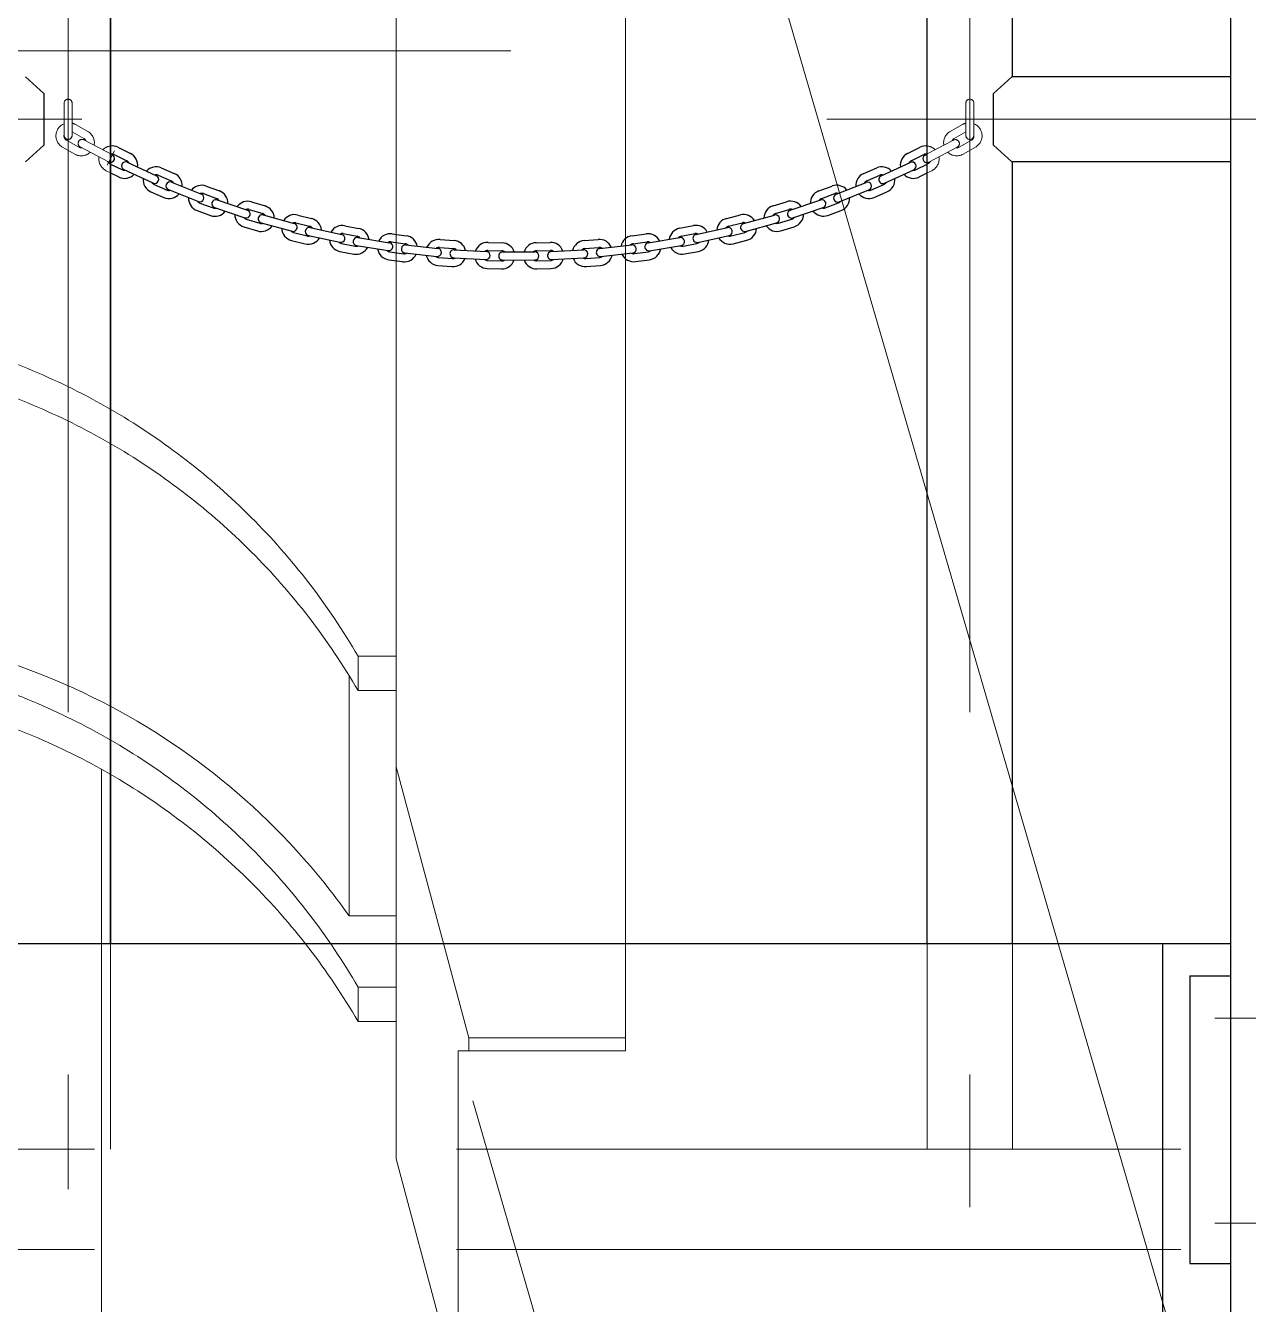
# Model space of a CAD drawing. Header units: millimetres. Extents: x 0 to 25200, y 0 to 17820.
# Drawn here: x 8371 to 8979, y 14224 to 14860 of the extents above; entities that cross this region are included whole.
import ezdxf

# ---------------------------------------------------------------- set-up
doc = ezdxf.new("R2010")
doc.units = ezdxf.units.MM
doc.header["$LTSCALE"] = 600
for name, pattern in [('F', [0.75, 0.5, -0.25]), ('G', [2, 1.25, -0.25, 0.25, -0.25]), ('K', [2.5, 1.25, -0.25, 0.25, -0.25, 0.25, -0.25])]:
    doc.linetypes.add(name, pattern=pattern)
doc.layers.get('0').update_dxf_attribs({"lineweight": 30})
for name, color, linetype, lineweight in [('01', 7, 'Continuous', 30), ('04', 2, 'F', 13), ('05', 4, 'G', 13), ('07', 6, 'K', 13)]:
    doc.layers.add(name, color=color, linetype=linetype, lineweight=lineweight)

msp = doc.modelspace()

# ---------------------------------------------------------------- linework, layer by layer
at = {"ltscale": 1.2}
for p, q in [((8413.35, 15368.43), (8413.35, 14403.43)), ((8819.35, 14403.43), (8819.35, 15368.43)), ((8413.35, 14403.43), (8413.35, 15347.43)), ((8861.65, 14834.43), (8861.65, 15326.13)), ((8970.05, 15219.77), (8970.05, 12636.71)), ((8819.35, 14633.81), (8819.35, 15077.75)), ((8861.35, 14834.43), (8852.2, 14826.1)), ((8970.05, 14834.43), (8861.65, 14834.43)), ((8852.2, 14800.47), (8852.2, 14826.1)), ((8416.9, 14799.35), (8423.17, 14796.25)), ((8809.54, 14796.25), (8815.81, 14799.35)), ((8861.35, 14792.13), (8852.2, 14800.47)), ((8413.35, 14791.06), (8419.17, 14788.18)), ((8415.12, 14795.77), (8421.39, 14792.66)), ((8421.55, 14791.96), (8436.07, 14785.25)), ((8796.39, 14785.13), (8810.91, 14791.85)), ((8811.31, 14792.66), (8817.59, 14795.77)), ((8813.53, 14788.18), (8819.35, 14791.06)), ((8818.23, 14795.47), (8819.35, 14796.06)), ((8861.65, 14403.43), (8861.65, 14792.13)), ((8970.05, 14792.13), (8861.65, 14792.13)), ((8413.35, 14786.6), (8417.4, 14784.6)), ((8419.87, 14788.33), (8434.39, 14781.62)), ((8436.95, 14785.47), (8443.38, 14782.71)), ((8438.53, 14789.14), (8444.96, 14786.38)), ((8787.75, 14786.38), (8794.18, 14789.14)), ((8789.33, 14782.71), (8795.76, 14785.47)), ((8798.06, 14781.5), (8812.59, 14788.22)), ((8815.31, 14784.6), (8819.35, 14786.6)), ((8434.98, 14780.87), (8441.41, 14778.11)), ((8442.09, 14778.3), (8456.96, 14772.39)), ((8443.57, 14782.02), (8458.44, 14776.1)), ((8460.81, 14780.07), (8467.39, 14777.66)), ((8765.45, 14777.71), (8772.02, 14780.12)), ((8774.01, 14776), (8788.88, 14781.92)), ((8775.49, 14772.28), (8790.36, 14778.2)), ((8791.3, 14778.11), (8797.73, 14780.87)), ((8433.4, 14777.2), (8439.83, 14774.44)), ((8457.71, 14771.62), (8464.29, 14769.21)), ((8459.44, 14776.32), (8466.01, 14773.91)), ((8466.23, 14773.23), (8481.4, 14768.13)), ((8483.43, 14772.27), (8490.12, 14770.21)), ((8742.72, 14770.25), (8749.41, 14772.31)), ((8751.18, 14768.08), (8766.34, 14773.19)), ((8766.83, 14773.95), (8773.4, 14776.36)), ((8768.55, 14769.26), (8775.12, 14771.67)), ((8792.88, 14774.44), (8799.31, 14777.2)), ((8456.34, 14767.87), (8462.91, 14765.46)), ((8464.96, 14769.44), (8480.13, 14764.34)), ((8482.25, 14768.44), (8488.95, 14766.39)), ((8489.21, 14765.73), (8504.63, 14761.46)), ((8506.43, 14765.69), (8513.22, 14764.01)), ((8719.62, 14764.04), (8726.41, 14765.73)), ((8727.95, 14761.41), (8743.36, 14765.69)), ((8743.89, 14766.43), (8750.59, 14768.48)), ((8752.45, 14764.29), (8767.62, 14769.4)), ((8769.93, 14765.5), (8776.5, 14767.92)), ((8479.61, 14759.84), (8486.31, 14757.78)), ((8480.79, 14763.66), (8487.48, 14761.61)), ((8488.14, 14761.87), (8503.56, 14757.6)), ((8505.46, 14761.81), (8512.26, 14760.12)), ((8512.56, 14759.48), (8528.18, 14756.04)), ((8529.75, 14760.38), (8536.63, 14759.06)), ((8696.22, 14759.08), (8703.09, 14760.4)), ((8704.39, 14756.01), (8720.01, 14759.45)), ((8720.59, 14760.16), (8727.38, 14761.85)), ((8729.02, 14757.56), (8744.43, 14761.84)), ((8745.36, 14761.65), (8752.05, 14763.7)), ((8746.53, 14757.83), (8753.23, 14759.88)), ((8503.29, 14753.08), (8510.09, 14751.39)), ((8504.26, 14756.96), (8511.05, 14755.27)), ((8511.7, 14755.57), (8527.32, 14752.14)), ((8529, 14756.45), (8535.87, 14755.13)), ((8536.21, 14754.5), (8552, 14751.92)), ((8552.79, 14752.36), (8559.72, 14751.42)), ((8553.33, 14756.33), (8560.26, 14755.38)), ((8577.09, 14753.56), (8584.06, 14752.99)), ((8600.96, 14752.08), (8607.96, 14751.89)), ((8624.88, 14751.89), (8631.88, 14752.08)), ((8648.78, 14753), (8655.76, 14753.57)), ((8672.58, 14755.4), (8679.52, 14756.35)), ((8673.12, 14751.44), (8680.06, 14752.38)), ((8680.57, 14751.89), (8696.36, 14754.48)), ((8696.97, 14755.16), (8703.85, 14756.47)), ((8705.25, 14752.11), (8720.87, 14755.55)), ((8721.79, 14755.31), (8728.58, 14756.99)), ((8722.75, 14751.42), (8729.55, 14753.11)), ((8527.3, 14747.61), (8534.18, 14746.29)), ((8528.06, 14751.54), (8534.93, 14750.22)), ((8535.56, 14750.55), (8551.35, 14747.97)), ((8552.11, 14747.41), (8559.05, 14746.46)), ((8559.66, 14746.83), (8575.57, 14745.11)), ((8560.09, 14750.81), (8576, 14749.09)), ((8576.76, 14749.57), (8583.74, 14749)), ((8584.14, 14748.41), (8600.12, 14747.55)), ((8600.86, 14748.08), (8607.85, 14747.89)), ((8608.28, 14747.32), (8624.28, 14747.33)), ((8624.99, 14747.9), (8631.99, 14748.08)), ((8632.45, 14747.54), (8648.43, 14748.41)), ((8649.1, 14749.02), (8656.08, 14749.58)), ((8656.57, 14749.07), (8672.48, 14750.8)), ((8657, 14745.09), (8672.91, 14746.82)), ((8673.8, 14746.48), (8680.73, 14747.43)), ((8681.22, 14747.94), (8697.01, 14750.53)), ((8697.91, 14750.25), (8704.79, 14751.56)), ((8698.67, 14746.32), (8705.54, 14747.63)), ((8551.57, 14743.45), (8558.51, 14742.5)), ((8576.03, 14740.6), (8583.01, 14740.03)), ((8576.36, 14744.59), (8583.34, 14744.02)), ((8583.92, 14744.42), (8599.9, 14743.56)), ((8600.72, 14743.08), (8607.72, 14742.89)), ((8608.28, 14743.32), (8624.28, 14743.33)), ((8625.13, 14742.9), (8632.13, 14743.09)), ((8632.67, 14743.55), (8648.64, 14744.42)), ((8649.51, 14744.03), (8656.49, 14744.6)), ((8649.83, 14740.05), (8656.81, 14740.61)), ((8674.33, 14742.52), (8681.27, 14743.46)), ((8600.61, 14739.08), (8607.61, 14738.9)), ((8625.24, 14738.9), (8632.23, 14739.09)), ((6463.35, 14403.43), (8970.05, 14403.43)), ((8936.35, 14403.43), (8936.35, 14200.43)), ((8949.85, 14387.43), (8949.85, 14244.43)), ((8949.85, 14387.43), (8970.05, 14387.43)), ((8949.85, 14244.43), (8970.05, 14244.43))]:
    msp.add_line(p, q, dxfattribs=at)
for centre, radius, start, end in [((8414.01, 14793.53), 6.5, 63.6488, 95.80357), ((8818.7, 14793.53), 6.5, 84.19643, 116.3512), ((8413.29, 14793.83), 2, 271.72745, 62.08989), ((8414.01, 14793.53), 2.5, 63.6488, 101.48432), ((8420.71, 14790.15), 2, 65.19002, 245.19002), ((8420.28, 14790.42), 2.5, 25.75659, 63.6488), ((8420.28, 14790.42), 6.5, 352.47129, 63.6488), ((8812.42, 14790.42), 6.5, 116.3512, 187.51678), ((8812.42, 14790.42), 2.5, 116.3512, 154.17157), ((8811.75, 14790.04), 2, 294.81862, 114.81862), ((8819.17, 14793.7), 2, 117.91876, 275.28639), ((8818.7, 14793.53), 2.5, 78.51071, 116.3512), ((8420.28, 14790.42), 6.5, 243.6488, 316.62855), ((8420.28, 14790.42), 2.5, 243.6488, 279.33327), ((8435.96, 14783.17), 6.5, 173.74145, 246.74894), ((8435.96, 14783.17), 6.5, 66.74894, 137.89878), ((8435.23, 14783.44), 2, 245.19002, 65.19002), ((8435.96, 14783.17), 2.5, 66.74894, 104.58446), ((8442.4, 14780.41), 6.5, 355.58182, 66.74894), ((8790.31, 14780.41), 6.5, 113.25106, 184.42857), ((8796.74, 14783.17), 6.5, 42.10638, 113.25106), ((8797.23, 14783.32), 2, 114.81862, 294.81862), ((8796.74, 14783.17), 2.5, 75.41057, 113.25106), ((8796.74, 14783.17), 6.5, 293.25106, 6.26369), ((8812.42, 14790.42), 6.5, 223.35937, 296.3512), ((8812.42, 14790.42), 2.5, 260.58447, 296.3512), ((8435.96, 14783.17), 2.5, 211.00269, 246.74894), ((8442.83, 14780.16), 2, 68.30755, 248.30755), ((8442.4, 14780.41), 2.5, 246.74894, 282.41982), ((8442.4, 14780.41), 2.5, 28.84676, 66.74894), ((8458.57, 14773.97), 6.5, 69.84908, 141.00931), ((8465.15, 14771.56), 6.5, 358.7044, 69.84908), ((8767.69, 14771.61), 6.5, 110.15092, 181.32843), ((8774.26, 14774.02), 6.5, 39.00108, 110.15092), ((8790.31, 14780.41), 2.5, 113.25106, 151.14327), ((8789.62, 14780.06), 2, 291.70984, 111.70984), ((8790.31, 14780.41), 2.5, 257.56659, 293.25106), ((8796.74, 14783.17), 2.5, 293.25106, 328.99057), ((8442.4, 14780.41), 6.5, 246.74894, 319.73903), ((8458.57, 14773.97), 6.5, 176.85193, 249.84908), ((8458.57, 14773.97), 2.5, 214.0893, 249.84908), ((8457.7, 14774.25), 2, 248.30755, 68.30755), ((8458.57, 14773.97), 2.5, 69.84908, 107.6746), ((8465.6, 14771.33), 2, 71.41664, 251.41664), ((8465.15, 14771.56), 2.5, 32.00859, 69.84908), ((8481.52, 14766.05), 6.5, 72.94922, 144.11479), ((8751.32, 14766.09), 6.5, 35.90094, 107.05078), ((8767.69, 14771.61), 2.5, 110.15092, 148.04313), ((8766.98, 14771.29), 2, 288.60969, 108.60969), ((8774.75, 14774.14), 2, 111.70984, 291.70984), ((8774.26, 14774.02), 2.5, 72.3154, 110.15092), ((8774.26, 14774.02), 2.5, 290.15092, 325.89717), ((8774.26, 14774.02), 6.5, 290.15092, 3.15841), ((8790.31, 14780.41), 6.5, 220.27131, 293.25106), ((8465.15, 14771.56), 6.5, 249.84908, 322.8617), ((8465.15, 14771.56), 2.5, 249.84908, 285.58859), ((8481.52, 14766.05), 6.5, 179.95738, 252.94922), ((8480.76, 14766.24), 2, 251.41664, 71.41664), ((8481.52, 14766.05), 2.5, 72.94922, 110.76959), ((8488.68, 14763.8), 2, 74.51678, 254.51678), ((8488.21, 14764), 2.5, 35.10873, 72.94922), ((8488.21, 14764), 6.5, 1.80454, 72.94922), ((8504.86, 14759.39), 6.5, 76.04936, 147.21493), ((8727.98, 14759.42), 6.5, 32.80079, 103.95064), ((8744.63, 14764.04), 6.5, 107.05078, 178.22828), ((8744.63, 14764.04), 2.5, 107.05078, 144.94298), ((8743.9, 14763.77), 2, 285.50955, 105.50955), ((8751.81, 14766.19), 2, 108.60969, 288.60969), ((8751.32, 14766.09), 2.5, 69.21525, 107.05078), ((8751.32, 14766.09), 6.5, 287.05078, 0.05827), ((8767.69, 14771.61), 6.5, 217.17116, 290.15092), ((8767.69, 14771.61), 2.5, 254.46645, 290.15092), ((8481.52, 14766.05), 2.5, 217.18249, 252.94922), ((8488.21, 14764), 6.5, 252.94922, 325.96185), ((8488.21, 14764), 2.5, 252.94922, 288.68873), ((8504.86, 14759.39), 6.5, 183.05753, 256.04936), ((8504.09, 14759.53), 2, 254.51678, 74.51678), ((8504.86, 14759.39), 2.5, 76.04936, 113.86973), ((8512.13, 14757.52), 2, 77.60842, 257.60842), ((8511.65, 14757.7), 2.5, 38.21375, 76.04936), ((8511.65, 14757.7), 6.5, 4.89961, 76.04936), ((8528.53, 14753.99), 6.5, 79.1495, 150.32681), ((8535.4, 14752.67), 6.5, 8.00482, 79.1495), ((8697.44, 14752.7), 6.5, 100.8505, 172.028), ((8704.32, 14754.02), 6.5, 29.70581, 100.8505), ((8721.19, 14757.73), 6.5, 103.95064, 175.11621), ((8721.19, 14757.73), 2.5, 103.95064, 141.771), ((8720.44, 14757.5), 2, 282.41805, 102.41805), ((8728.48, 14759.49), 2, 105.50955, 285.50955), ((8727.98, 14759.42), 2.5, 66.11511, 103.95064), ((8727.98, 14759.42), 6.5, 283.95064, 356.95813), ((8744.63, 14764.04), 6.5, 214.07102, 287.05078), ((8744.63, 14764.04), 2.5, 251.3663, 287.05078), ((8751.32, 14766.09), 2.5, 287.05078, 322.79702), ((8504.86, 14759.39), 2.5, 220.28263, 256.04936), ((8511.65, 14757.7), 6.5, 256.04936, 329.05694), ((8511.65, 14757.7), 2.5, 256.04936, 291.79549), ((8528.53, 14753.99), 6.5, 186.16954, 259.1495), ((8528.53, 14753.99), 2.5, 223.46363, 259.1495), ((8527.75, 14754.09), 2, 257.60842, 77.60842), ((8528.53, 14753.99), 2.5, 79.1495, 117.04049), ((8535.88, 14752.53), 2, 80.71706, 260.71706), ((8535.4, 14752.67), 2.5, 41.30901, 79.1495), ((8552.45, 14749.89), 6.5, 82.24965, 153.41522), ((8552.45, 14749.89), 2.5, 82.24965, 120.07001), ((8551.67, 14749.95), 2, 260.71706, 80.71706), ((8559.39, 14748.94), 6.5, 11.10496, 82.24965), ((8576.56, 14747.08), 6.5, 85.34979, 156.51536), ((8583.54, 14746.51), 6.5, 14.20511, 85.34979), ((8600.79, 14745.58), 6.5, 88.44993, 159.6155), ((8607.79, 14745.39), 6.5, 17.30008, 88.44993), ((8625.06, 14745.4), 6.5, 91.55007, 162.72758), ((8632.06, 14745.59), 6.5, 20.40023, 91.55007), ((8649.31, 14746.52), 6.5, 94.65021, 165.82772), ((8656.28, 14747.09), 6.5, 23.50037, 94.65021), ((8673.46, 14748.96), 6.5, 97.75035, 168.92786), ((8680.9, 14749.92), 2, 99.30927, 279.30927), ((8680.39, 14749.9), 6.5, 26.60051, 97.75035), ((8680.39, 14749.9), 2.5, 59.91483, 97.75035), ((8697.44, 14752.7), 2.5, 100.8505, 138.7427), ((8696.69, 14752.51), 2, 279.30927, 99.30927), ((8704.82, 14754.06), 2, 102.41805, 282.41805), ((8704.32, 14754.02), 2.5, 63.01, 100.8505), ((8704.32, 14754.02), 2.5, 280.8505, 316.59001), ((8704.32, 14754.02), 6.5, 280.8505, 353.86312), ((8721.19, 14757.73), 6.5, 210.9588, 283.95064), ((8721.19, 14757.73), 2.5, 248.18391, 283.95064), ((8727.98, 14759.42), 2.5, 283.95064, 319.69688), ((8535.4, 14752.67), 6.5, 259.1495, 332.16213), ((8535.4, 14752.67), 2.5, 259.1495, 294.88901), ((8552.45, 14749.89), 6.5, 189.25781, 262.24965), ((8552.45, 14749.89), 2.5, 226.48292, 262.24965), ((8559.88, 14748.82), 2, 83.8172, 263.8172), ((8559.39, 14748.94), 6.5, 262.24965, 335.26227), ((8559.39, 14748.94), 2.5, 262.24965, 297.98916), ((8559.39, 14748.94), 2.5, 44.40915, 82.24965), ((8576.56, 14747.08), 6.5, 192.35795, 265.34979), ((8576.56, 14747.08), 2.5, 85.34979, 123.17015), ((8575.78, 14747.1), 2, 263.8172, 83.8172), ((8584.03, 14746.42), 2, 86.91734, 266.91734), ((8583.54, 14746.51), 2.5, 47.50929, 85.34979), ((8600.79, 14745.58), 2.5, 88.44993, 126.27029), ((8600.01, 14745.56), 2, 266.91734, 86.91734), ((8608.28, 14745.32), 2, 90.00884, 270.00884), ((8607.79, 14745.39), 2.5, 50.6144, 88.44993), ((8625.06, 14745.4), 2.5, 91.55007, 129.44228), ((8624.28, 14745.33), 2, 270.00884, 90.00884), ((8632.56, 14745.54), 2, 93.10899, 273.10899), ((8632.06, 14745.59), 2.5, 53.71455, 91.55007), ((8649.31, 14746.52), 2.5, 94.65021, 132.54242), ((8648.54, 14746.41), 2, 273.10899, 93.10899), ((8656.79, 14747.08), 2, 96.20913, 276.20913), ((8656.28, 14747.09), 2.5, 56.81469, 94.65021), ((8656.28, 14747.09), 6.5, 274.65021, 347.6577), ((8673.46, 14748.96), 6.5, 204.7706, 277.75035), ((8673.46, 14748.96), 2.5, 97.75035, 135.64256), ((8673.46, 14748.96), 2.5, 242.06588, 277.75035), ((8672.69, 14748.81), 2, 276.20913, 96.20913), ((8680.39, 14749.9), 2.5, 277.75035, 313.4966), ((8680.39, 14749.9), 6.5, 277.75035, 350.75784), ((8697.44, 14752.7), 6.5, 207.87074, 280.8505), ((8697.44, 14752.7), 2.5, 245.16602, 280.8505), ((8576.56, 14747.08), 2.5, 229.58306, 265.34979), ((8583.54, 14746.51), 6.5, 265.34979, 338.36241), ((8583.54, 14746.51), 2.5, 265.34979, 301.0893), ((8600.79, 14745.58), 6.5, 195.45809, 268.44993), ((8600.79, 14745.58), 2.5, 232.6832, 268.44993), ((8607.79, 14745.39), 6.5, 268.44993, 341.45742), ((8607.79, 14745.39), 2.5, 268.44993, 304.19617), ((8625.06, 14745.4), 6.5, 198.57031, 271.55007), ((8625.06, 14745.4), 2.5, 235.8656, 271.55007), ((8632.06, 14745.59), 2.5, 271.55007, 307.29632), ((8632.06, 14745.59), 6.5, 271.55007, 344.55756), ((8649.31, 14746.52), 6.5, 201.67046, 274.65021), ((8649.31, 14746.52), 2.5, 238.96574, 274.65021), ((8656.28, 14747.09), 2.5, 274.65021, 310.39646)]:
    msp.add_arc(centre, radius, start, end, dxfattribs=at)
at = {"layer": '01', "ltscale": 1.2}
for p, q in [((8371.05, 14834.43), (8380.2, 14826.1)), ((8380.2, 14826.1), (8380.2, 14800.47)), ((8371.05, 14792.13), (8380.2, 14800.47))]:
    msp.add_line(p, q, dxfattribs=at)
at = {"layer": '04', "ltscale": 1.2}
for p, q in [((8390.2, 14821.28), (8390.2, 14805.28)), ((8394.2, 14821.28), (8394.2, 14805.28)), ((8838.5, 14821.28), (8838.5, 14805.28)), ((8842.5, 14821.28), (8842.5, 14805.28)), ((8395.85, 14810.72), (8401.95, 14807.27)), ((8836.86, 14810.72), (8830.77, 14807.28)), ((8391.42, 14802.89), (8397.51, 14799.44)), ((8394.2, 14807.06), (8399.98, 14803.79)), ((8400.09, 14803.09), (8414.23, 14795.6)), ((8819.35, 14796.06), (8832.37, 14802.96)), ((8838.5, 14807.05), (8832.73, 14803.79)), ((8841.29, 14802.88), (8835.19, 14799.44)), ((8389.45, 14799.41), (8395.54, 14795.96)), ((8398.22, 14799.55), (8412.36, 14792.06)), ((8820.11, 14791.93), (8834.24, 14799.43)), ((8843.25, 14799.4), (8837.16, 14795.96)), ((8412.9, 14791.29), (8413.35, 14791.06)), ((8819.35, 14791.06), (8819.81, 14791.29)), ((8411.13, 14787.7), (8413.35, 14786.6)), ((8819.35, 14786.6), (8821.58, 14787.7)), ((8413.35, 14403.43), (8413.35, 14301.28)), ((8819.35, 14403.43), (8819.35, 14301.28)), ((8861.65, 14403.43), (8861.65, 14301.28)), ((9485.35, 14301.28), (6469.35, 14301.28)), ((9485.35, 14251.28), (6469.35, 14251.28))]:
    msp.add_line(p, q, dxfattribs=at)
for centre, radius, start, end in [((8392.2, 14821.28), 2, 0, 180), ((8840.5, 14821.28), 2, 0, 180), ((8392.65, 14805.06), 6.5, 112.14316, 240.49732), ((8392.65, 14805.06), 6.5, 60.49732, 76.20419), ((8840.06, 14805.06), 6.5, 103.82655, 119.45135), ((8840.06, 14805.06), 6.5, 299.45135, 67.88906), ((8392.65, 14805.06), 2.5, 168.52093, 240.49732), ((8392.2, 14805.28), 2, 180, 0), ((8399.15, 14801.32), 2, 62.08989, 242.08989), ((8398.75, 14801.62), 2.5, 22.64198, 60.49732), ((8398.75, 14801.62), 6.5, 349.36745, 60.49732), ((8833.96, 14801.62), 6.5, 119.45135, 190.61692), ((8833.96, 14801.62), 2.5, 119.45135, 157.27171), ((8833.31, 14801.19), 2, 297.91876, 117.91876), ((8840.5, 14805.28), 2, 180, 0), ((8840.06, 14805.06), 2.5, 299.45135, 11.86265), ((8398.75, 14801.62), 6.5, 240.49732, 313.52469), ((8398.75, 14801.62), 2.5, 240.49732, 276.21675), ((8414.01, 14793.53), 6.5, 95.80357, 134.79864), ((8818.7, 14793.53), 6.5, 45.20652, 84.19643), ((8833.96, 14801.62), 6.5, 226.45951, 299.45135), ((8833.96, 14801.62), 2.5, 263.68462, 299.45135), ((8414.01, 14793.53), 6.5, 170.64131, 243.6488), ((8414.01, 14793.53), 2.5, 207.90254, 243.6488), ((8413.29, 14793.83), 2, 242.08989, 271.72745), ((8819.17, 14793.7), 2, 275.28639, 297.91876), ((8818.7, 14793.53), 2.5, 296.3512, 332.09071), ((8818.7, 14793.53), 6.5, 296.3512, 9.36383)]:
    msp.add_arc(centre, radius, start, end, dxfattribs=at)
at = {"layer": '05', "ltscale": 1.2}
for p, q in [((8392.2, 15418.43), (8392.2, 14281.28)), ((8840.5, 15418.43), (8840.5, 14272.36)), ((8612.35, 14847.3), (7977.35, 14847.3)), ((7499.05, 14813.28), (8463.35, 14813.28)), ((9535.35, 14813.28), (8769.35, 14813.28)), ((8415.31, 14797.63), (8411.55, 14790.53)), ((8962.35, 14366.43), (8993.35, 14366.43)), ((8962.35, 14264.43), (9012.85, 14264.43))]:
    msp.add_line(p, q, dxfattribs=at)
at = {"layer": '07', "ltscale": 1.2}
for p, q in [((8555.35, 14296.4), (8555.35, 16083.82)), ((8669.35, 14350.15), (8669.35, 16083.82)), ((8688.24, 15077.51), (9800.55, 11256.4)), ((8555.35, 14546.3), (8536.34, 14546.3)), ((8536.34, 14529.22), (8536.34, 14546.3)), ((8531.85, 14536.71), (8531.85, 14417.29)), ((8555.35, 14529.22), (8536.34, 14529.22)), ((8591.35, 14356.56), (8555.35, 14491.3)), ((8408.85, 14490.08), (8408.85, 11396.94)), ((8536.34, 14417.29), (8531.85, 14417.29)), ((8555.35, 14417.29), (8536.34, 14417.29)), ((8555.35, 14381.84), (8536.34, 14381.84)), ((8536.34, 14381.84), (8536.34, 14364.75)), ((8555.35, 14364.75), (8536.34, 14364.75)), ((8669.35, 14356.56), (8591.35, 14356.56)), ((8591.35, 14350.15), (8591.35, 14356.56)), ((9347.05, 11732.65), (8586.11, 14350.15)), ((8586.11, 14350.15), (8586.11, 14196.23)), ((8669.35, 14350.15), (8586.11, 14350.15)), ((8591.35, 14161.65), (8555.35, 14296.4))]:
    msp.add_line(p, q, dxfattribs=at)
for centre, radius, start, end in [((8243.79, 14376.22), 338.4, 30.17229, 88.88875), ((8243.79, 14359.14), 338.4, 30.17229, 88.88875), ((8253.58, 14219.98), 341.12, 35.33883, 90.54256), ((8243.79, 14211.76), 338.4, 30.17229, 88.88875), ((8243.79, 14194.67), 338.4, 30.17229, 88.88875)]:
    msp.add_arc(centre, radius, start, end, dxfattribs=at)

doc.saveas('drawing.dxf')
